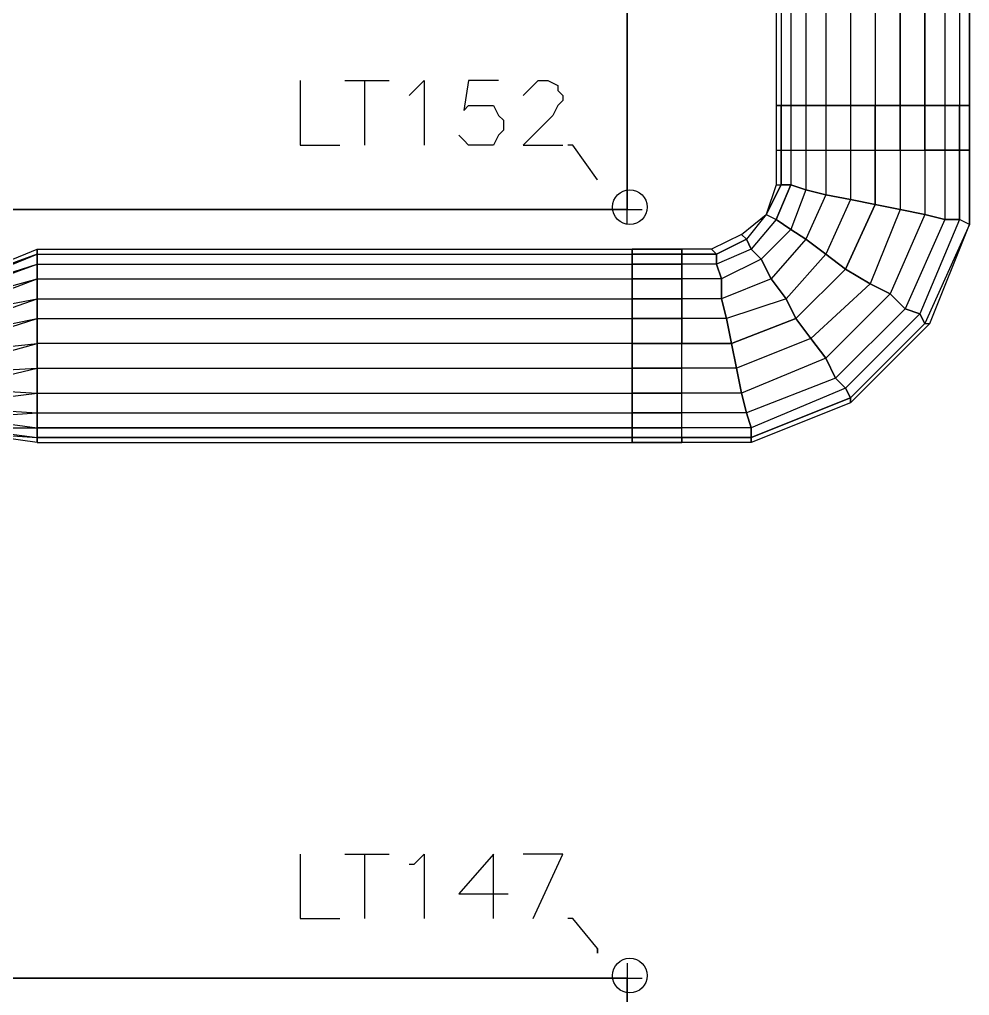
# Model space of a CAD drawing. Header units: metres. Extents: x 114 to 218, y 8 to 180.
# Drawn here: x 142.631 to 145.578, y 99.661 to 102.688 of the extents above; entities that cross this region are included whole.
import ezdxf

# ---------------------------------------------------------------- set-up
doc = ezdxf.new("R2010")
doc.units = ezdxf.units.M
doc.header["$MEASUREMENT"] = 0
for name, color, linetype in [('E-LIGHT', 7, 'Continuous'), ('E-LIGHT-CLRANCE', 7, 'Continuous'), ('E-TFP-LIGHT', 7, 'Continuous'), ('M-SA2S-Flex', 7, 'Continuous'), ('M-SA2S-Round', 7, 'Continuous')]:
    doc.layers.add(name, color=color, linetype=linetype)

msp = doc.modelspace()

# ---------------------------------------------------------------- linework, layer by layer
at = {"layer": 'E-LIGHT', "color": 5, "true_color": 0x0000ff}
for points in [[(139.7173, 102.0987), (139.7173, 104.5137), (144.5164, 104.5137), (144.5164, 102.0987), (144.5164, 104.5137), (139.7173, 104.5137), (139.7173, 102.0987)], [(144.5164, 102.0987), (139.7173, 102.0987), (144.5164, 102.0987)], [(144.5164, 102.0987), (144.5164, 102.0987)], [(144.5164, 102.0987), (144.5164, 102.0987)], [(139.7173, 97.2996), (139.7173, 99.7146), (144.5164, 99.7146), (144.5164, 97.2996), (144.5164, 99.7146), (139.7173, 99.7146), (139.7173, 97.2996)], [(144.5164, 99.7146), (144.5164, 99.7146)], [(144.5164, 99.7146), (144.5164, 99.7146)]]:
    msp.add_lwpolyline(points, dxfattribs=at)
at = {"layer": 'E-LIGHT-CLRANCE', "color": 150, "true_color": 0x007fff}
for points in [[(139.7173, 102.0987), (139.7173, 104.5137), (144.5164, 104.5137), (144.5164, 102.0987), (144.5164, 104.5137), (139.7173, 104.5137), (139.7173, 102.0987)], [(144.5164, 102.0987), (139.7173, 102.0987), (144.5164, 102.0987)], [(144.5164, 102.0987), (144.5164, 102.0987)], [(144.5164, 102.0987), (144.5164, 102.0987)], [(139.7173, 97.2996), (139.7173, 99.7146), (144.5164, 99.7146), (144.5164, 97.2996), (144.5164, 99.7146), (139.7173, 99.7146), (139.7173, 97.2996)], [(144.5164, 99.7146), (144.5164, 99.7146)], [(144.5164, 99.7146), (144.5164, 99.7146)]]:
    msp.add_lwpolyline(points, dxfattribs=at)
at = {"layer": 'E-TFP-LIGHT', "color": 5, "true_color": 0x0000ff}
for points in [[(143.5012, 102.4987), (143.5012, 102.2987), (143.6243, 102.2987)], [(143.6396, 102.4987), (143.7781, 102.4987)], [(143.7012, 102.4987), (143.7012, 102.2987)], [(143.8396, 102.4525), (143.855, 102.4679), (143.8858, 102.4987), (143.8858, 102.2987)], [(144.1165, 102.4987), (144.0242, 102.4987), (144.0088, 102.4064), (144.0242, 102.4218), (144.0396, 102.4218), (144.0703, 102.4218), (144.1011, 102.4218), (144.1165, 102.391), (144.1319, 102.3756), (144.1319, 102.3448), (144.1165, 102.3295), (144.1011, 102.2987), (144.0703, 102.2987), (144.0396, 102.2987), (144.0242, 102.2987), (144.0088, 102.3141), (143.9934, 102.3295)], [(144.1934, 102.4525), (144.2088, 102.4679), (144.2242, 102.4833), (144.2395, 102.4987), (144.2703, 102.4987), (144.3011, 102.4833), (144.3011, 102.4679), (144.3164, 102.4525), (144.3164, 102.4371), (144.3011, 102.4218), (144.2857, 102.391), (144.1934, 102.2987), (144.3164, 102.2987)], [(144.4241, 102.191), (144.3472, 102.2987), (144.3318, 102.2987)], [(144.4241, 102.191), (144.4241, 102.191), (144.4241, 102.191), (144.4241, 102.191)], [(144.5164, 102.1449), (144.5164, 102.0987), (144.5625, 102.0987)], [(144.5164, 102.0526), (144.5164, 102.0987), (144.4703, 102.0987)], [(144.5164, 102.0987), (144.5164, 102.0987)], [(144.5164, 102.0987), (144.5164, 102.0987)], [(144.5625, 102.0987), (144.5625, 102.0987)], [(143.5012, 100.0991), (143.5012, 99.8992), (143.6243, 99.8992)], [(143.6396, 100.0991), (143.7781, 100.0991)], [(143.7012, 100.0991), (143.7012, 99.8992)], [(143.8396, 100.0684), (143.855, 100.0684), (143.8858, 100.0991), (143.8858, 99.8992)], [(144.1011, 99.8992), (144.1011, 100.0991), (143.9934, 99.9761), (144.1472, 99.9761)], [(144.2242, 99.8992), (144.3164, 100.0991), (144.1934, 100.0991)], [(144.4241, 99.8069), (144.3472, 99.8992), (144.3318, 99.8992)], [(144.4241, 99.8069), (144.4241, 99.7915), (144.4241, 99.7915), (144.4241, 99.8069), (144.4241, 99.8069)], [(144.5164, 99.7607), (144.5164, 99.7146), (144.5625, 99.7146)], [(144.5164, 99.6684), (144.5164, 99.7146), (144.4703, 99.7146)], [(144.5164, 99.7146), (144.5164, 99.7146)], [(144.5164, 99.7146), (144.5164, 99.7146)], [(144.5625, 99.7146), (144.5625, 99.7146)]]:
    msp.add_lwpolyline(points, dxfattribs=at)
for centre in [(144.5241, 102.1064), (144.5241, 99.7223)]:
    msp.add_circle(centre, 0.0538, dxfattribs=at)
at = {"layer": 'M-SA2S-Flex', "color": 5, "true_color": 0x0000ff}
for points in [[(142.3476, 101.8219), (142.686, 101.9603), (142.3476, 101.8373), (142.686, 101.9757)], [(142.686, 101.7603), (142.686, 101.8219), (142.686, 101.8834), (142.686, 101.9295), (142.686, 101.9603), (142.686, 101.9757), (142.686, 101.9603), (142.686, 101.9295), (142.686, 101.8834), (142.686, 101.8219), (142.686, 101.7603), (142.686, 101.6834), (142.686, 101.6065), (142.686, 101.5296), (142.686, 101.4681), (142.686, 101.422), (142.686, 101.3912), (142.686, 101.3758), (142.686, 101.3912), (142.686, 101.422), (142.686, 101.4681), (142.686, 101.5296), (142.686, 101.6065), (142.686, 101.6834), (142.686, 101.7603)], [(142.686, 101.9757), (142.686, 101.9757)], [(142.686, 101.9603), (142.686, 101.9603)], [(142.686, 101.9603), (142.686, 101.9603)], [(142.3476, 101.8219), (142.686, 101.9295)], [(142.3476, 101.8065), (142.686, 101.9295)], [(142.686, 101.9295), (142.686, 101.9295)], [(142.686, 101.9295), (142.686, 101.9295)], [(142.3476, 101.7911), (142.686, 101.8834)], [(142.363, 101.7603), (142.686, 101.8834)], [(142.686, 101.8834), (142.686, 101.8834)], [(142.686, 101.8834), (142.686, 101.8834)], [(142.363, 101.7603), (142.686, 101.8219)], [(142.3783, 101.7142), (142.686, 101.8219)], [(142.686, 101.8219), (142.686, 101.8219)], [(142.686, 101.8219), (142.686, 101.8219)], [(142.3783, 101.6988), (142.686, 101.7603)], [(142.3937, 101.6681), (142.686, 101.7603)], [(142.686, 101.7603), (142.686, 101.7603)], [(142.686, 101.7603), (142.686, 101.7603)], [(142.3937, 101.6527), (142.686, 101.6834)], [(142.4091, 101.6065), (142.686, 101.6834)], [(142.686, 101.6834), (142.686, 101.6834)], [(142.686, 101.6834), (142.686, 101.6834)], [(142.4091, 101.5911), (142.686, 101.6065)], [(142.4245, 101.545), (142.686, 101.6065)], [(142.686, 101.6065), (142.686, 101.6065)], [(142.686, 101.6065), (142.686, 101.6065)], [(142.4245, 101.545), (142.686, 101.5296)], [(142.4399, 101.4989), (142.686, 101.5296)], [(142.686, 101.5296), (142.686, 101.5296)], [(142.686, 101.5296), (142.686, 101.5296)], [(142.4399, 101.4835), (142.686, 101.4681)], [(142.4552, 101.4527), (142.686, 101.4681)], [(142.4552, 101.4527), (142.686, 101.422)], [(142.686, 101.4681), (142.686, 101.4681)], [(142.686, 101.4681), (142.686, 101.4681)], [(142.4552, 101.422), (142.686, 101.3912)], [(142.4552, 101.422), (142.686, 101.422)], [(142.686, 101.422), (142.686, 101.422)], [(142.686, 101.422), (142.686, 101.422)], [(142.686, 101.3758), (142.4706, 101.4066), (142.686, 101.3912)], [(142.686, 101.3912), (142.686, 101.3912)], [(142.686, 101.3912), (142.686, 101.3912)], [(142.686, 101.3758), (142.686, 101.3758)]]:
    msp.add_lwpolyline(points, dxfattribs=at)
at = {"layer": 'M-SA2S-Round', "color": 5, "true_color": 0x0000ff}
for points in [[(144.9779, 108.236), (144.9932, 108.236), (144.9932, 102.2833)], [(144.9932, 108.236), (144.9779, 108.236), (144.9779, 102.2833), (144.9932, 102.2833)], [(144.9932, 108.236), (145.024, 108.236), (145.024, 102.2833)], [(145.024, 108.236), (144.9932, 108.236), (144.9932, 102.2833), (145.024, 102.2833)], [(145.024, 108.236), (145.0701, 108.236), (145.0701, 102.2833)], [(145.0701, 108.236), (145.024, 108.236), (145.024, 102.2833), (145.0701, 102.2833)], [(145.0701, 108.236), (145.1317, 108.236), (145.1317, 102.2833)], [(145.1317, 108.236), (145.0701, 108.236), (145.0701, 102.2833), (145.1317, 102.2833)], [(145.1317, 108.236), (145.2086, 108.236), (145.2086, 102.2833)], [(145.2086, 108.236), (145.1317, 108.236), (145.1317, 102.2833), (145.2086, 102.2833)], [(145.2086, 108.236), (145.2855, 108.236), (145.2855, 102.2833)], [(145.2855, 108.236), (145.2086, 108.236), (145.2086, 102.2833), (145.2855, 102.2833)], [(145.3624, 108.236), (145.2855, 108.236), (145.2855, 102.2833), (145.3624, 102.2833)], [(145.3624, 102.2833), (145.3624, 108.236), (145.4393, 108.236), (145.4393, 102.2833)], [(145.4393, 108.236), (145.3624, 108.236), (145.3624, 102.2833), (145.4393, 102.2833), (145.4393, 108.236)], [(145.4393, 108.236), (145.5008, 108.236), (145.5008, 102.2833)], [(145.5008, 108.236), (145.5008, 102.2833), (145.4393, 102.2833)], [(145.5008, 108.236), (145.547, 108.236), (145.547, 102.2833)], [(145.547, 108.236), (145.547, 102.2833)], [(145.5777, 108.236), (145.5777, 102.2833), (145.5777, 108.236), (145.5777, 102.2833)], [(144.9779, 102.1757), (144.9932, 102.1757), (144.9932, 102.4218), (144.9779, 102.4218), (144.9779, 102.1757), (144.9932, 102.1757)], [(144.9779, 102.4218), (144.9932, 102.4218)], [(144.9779, 102.4218), (144.9779, 102.4218)], [(145.024, 102.4218), (144.9932, 102.4218), (144.9932, 102.1757), (145.024, 102.1757)], [(144.9932, 102.4218), (145.024, 102.4218), (145.024, 102.1757), (144.9932, 102.1757)], [(144.9932, 102.4218), (144.9932, 102.4218)], [(144.9932, 102.4218), (144.9932, 102.4218)], [(145.0701, 102.4218), (145.024, 102.4218), (145.024, 102.1757), (145.0701, 102.1603)], [(145.024, 102.4218), (145.0701, 102.4218), (145.0701, 102.1603), (145.024, 102.1757)], [(145.024, 102.4218), (145.024, 102.4218)], [(145.024, 102.4218), (145.024, 102.4218)], [(145.1317, 102.4218), (145.0701, 102.4218), (145.0701, 102.1603), (145.1317, 102.1449)], [(145.0701, 102.4218), (145.1317, 102.4218), (145.1317, 102.1449), (145.0701, 102.1603)], [(145.0701, 102.4218), (145.0701, 102.4218)], [(145.0701, 102.4218), (145.0701, 102.4218)], [(145.2086, 102.4218), (145.1317, 102.4218), (145.1317, 102.1449), (145.2086, 102.1295)], [(145.1317, 102.4218), (145.2086, 102.4218), (145.2086, 102.1295), (145.1317, 102.1449)], [(145.1317, 102.4218), (145.1317, 102.4218)], [(145.1317, 102.4218), (145.1317, 102.4218)], [(145.2855, 102.4218), (145.2086, 102.4218), (145.2086, 102.1295), (145.2855, 102.1141)], [(145.2086, 102.4218), (145.2855, 102.4218)], [(145.2086, 102.4218), (145.2086, 102.4218)], [(145.2086, 102.4218), (145.2086, 102.4218)], [(145.3624, 102.4218), (145.3624, 102.0987), (145.2855, 102.1141), (145.2855, 102.4218), (145.3624, 102.4218)], [(145.3624, 102.4218), (145.2855, 102.4218), (145.2855, 102.1141), (145.3624, 102.0987)], [(145.2855, 102.4218), (145.2855, 102.4218)], [(145.2855, 102.4218), (145.2855, 102.4218)], [(145.3624, 102.4218), (145.4393, 102.4218), (145.4393, 102.0834), (145.3624, 102.0987)], [(145.4393, 102.4218), (145.3624, 102.4218), (145.3624, 102.0987), (145.4393, 102.0834)], [(145.3624, 102.4218), (145.3624, 102.4218)], [(145.3624, 102.4218), (145.3624, 102.4218)], [(145.4393, 102.4218), (145.5008, 102.4218), (145.5008, 102.068), (145.4393, 102.0834)], [(145.5008, 102.4218), (145.4393, 102.4218), (145.4393, 102.0834), (145.5008, 102.068)], [(145.4393, 102.4218), (145.4393, 102.4218)], [(145.4393, 102.4218), (145.4393, 102.4218)], [(145.5008, 102.4218), (145.547, 102.4218), (145.547, 102.068), (145.5008, 102.068)], [(145.547, 102.4218), (145.5008, 102.4218), (145.5008, 102.068), (145.547, 102.068)], [(145.5008, 102.4218), (145.5008, 102.4218)], [(145.5008, 102.4218), (145.5008, 102.4218)], [(145.5777, 102.4218), (145.5777, 102.0526), (145.547, 102.068)], [(145.5777, 102.0526), (145.547, 102.068), (145.547, 102.4218), (145.5777, 102.4218), (145.5777, 102.0526), (145.5777, 102.4218), (145.5777, 102.4218), (145.547, 102.4218)], [(145.547, 102.4218), (145.547, 102.4218)], [(145.547, 102.4218), (145.547, 102.4218)], [(145.5777, 102.4218), (145.5777, 102.4218)], [(145.5777, 102.4218), (145.5777, 102.4218)], [(145.5777, 102.4218), (145.5777, 102.4218)], [(144.9779, 102.2833), (144.9932, 102.2833), (145.024, 102.2833), (145.0701, 102.2833), (145.1317, 102.2833), (145.2086, 102.2833), (145.2855, 102.2833), (145.3624, 102.2833), (145.4393, 102.2833), (145.5008, 102.2833), (145.547, 102.2833), (145.5777, 102.2833), (145.547, 102.2833), (145.5008, 102.2833)], [(144.9779, 102.2833), (144.9779, 102.2833)], [(144.9932, 102.2833), (144.9932, 102.2833)], [(144.9932, 102.2833), (144.9932, 102.2833)], [(145.024, 102.2833), (145.024, 102.2833)], [(145.024, 102.2833), (145.024, 102.2833)], [(145.0701, 102.2833), (145.0701, 102.2833)], [(145.0701, 102.2833), (145.0701, 102.2833)], [(145.1317, 102.2833), (145.1317, 102.2833)], [(145.1317, 102.2833), (145.1317, 102.2833)], [(145.2086, 102.2833), (145.2086, 102.2833)], [(145.2086, 102.2833), (145.2086, 102.2833)], [(145.2855, 102.2833), (145.2855, 102.2833)], [(145.2855, 102.2833), (145.2855, 102.2833)], [(145.3624, 102.2833), (145.3624, 102.2833)], [(145.3624, 102.2833), (145.3624, 102.2833)], [(145.4393, 102.2833), (145.4393, 102.2833)], [(145.4393, 102.2833), (145.4393, 102.2833)], [(145.5008, 102.2833), (145.5008, 102.2833)], [(145.5008, 102.2833), (145.5008, 102.2833)], [(145.547, 102.2833), (145.547, 102.2833)], [(145.547, 102.2833), (145.547, 102.2833)], [(145.5777, 102.2833), (145.5777, 102.2833)], [(144.9779, 102.1757), (144.9471, 102.0834), (144.9932, 102.1757), (144.9471, 102.0834), (144.9779, 102.068)], [(144.9471, 102.0834), (144.9471, 102.0834), (144.9779, 102.068), (145.024, 102.1757)], [(145.024, 102.1757), (144.9779, 102.068), (145.024, 102.0372)], [(144.9779, 102.1757), (144.9779, 102.1757)], [(145.0701, 102.1603), (145.024, 102.0372), (144.9779, 102.068)], [(144.9932, 102.1757), (144.9932, 102.1757)], [(144.9932, 102.1757), (144.9932, 102.1757)], [(145.024, 102.1757), (145.024, 102.1757)], [(145.024, 102.1757), (145.024, 102.1757)], [(145.0701, 102.1603), (145.024, 102.0372), (145.0701, 102.0065)], [(145.0701, 102.1603), (145.0701, 102.1603)], [(145.0701, 102.1603), (145.0701, 102.1603)], [(145.1317, 102.1449), (145.0701, 102.0065), (145.024, 102.0372)], [(145.1317, 102.1449), (145.0701, 102.0065), (145.1317, 101.9603)], [(145.2086, 102.1295), (145.1317, 101.9603), (145.0701, 102.0065)], [(145.1317, 102.1449), (145.1317, 102.1449)], [(145.1317, 102.1449), (145.1317, 102.1449)], [(145.2086, 102.1295), (145.1317, 101.9603), (145.1932, 101.9142)], [(145.2855, 102.1141), (145.2086, 102.1295)], [(145.2086, 102.1295), (145.2086, 102.1295)], [(145.2086, 102.1295), (145.2086, 102.1295)], [(145.3624, 102.0987), (145.2701, 101.868), (145.1932, 101.9142), (145.2855, 102.1141)], [(145.2855, 102.1141), (145.1932, 101.9142), (145.2701, 101.868)], [(145.3624, 102.0987), (145.2701, 101.868), (145.3316, 101.8373)], [(145.2855, 102.1141), (145.2855, 102.1141)], [(145.2855, 102.1141), (145.2855, 102.1141)], [(145.3624, 102.0987), (145.3624, 102.0987)], [(145.3624, 102.0987), (145.3624, 102.0987)], [(144.9471, 102.0834), (144.8856, 102.0065), (144.8702, 102.0218), (144.9471, 102.0834), (144.8856, 102.0065), (144.901, 101.9757)], [(144.9779, 102.068), (144.901, 101.9757), (144.8856, 102.0065), (144.8702, 102.0218)], [(144.9779, 102.068), (144.901, 101.9757), (144.9317, 101.9449)], [(144.9471, 102.0834), (144.9471, 102.0834)], [(144.9779, 102.068), (144.9779, 102.068)], [(144.9779, 102.068), (144.9779, 102.068)], [(145.4393, 102.0834), (145.3316, 101.8373), (145.2701, 101.868)], [(145.4393, 102.0834), (145.3316, 101.8373), (145.3778, 101.7911)], [(145.5008, 102.068), (145.3778, 101.7911), (145.3316, 101.8373)], [(145.547, 102.068), (145.4239, 101.7757), (145.3778, 101.7911)], [(145.5008, 102.068), (145.3778, 101.7911), (145.4239, 101.7757)], [(145.547, 102.068), (145.4239, 101.7757), (145.4393, 101.745), (145.4547, 101.745)], [(145.4393, 102.0834), (145.4393, 102.0834)], [(145.4393, 102.0834), (145.4393, 102.0834)], [(145.5008, 102.068), (145.5008, 102.068)], [(145.5008, 102.068), (145.5008, 102.068)], [(145.547, 102.068), (145.547, 102.068)], [(145.547, 102.068), (145.547, 102.068)], [(145.024, 102.0372), (144.9317, 101.9449), (144.901, 101.9757)], [(145.024, 102.0372), (144.9317, 101.9449), (144.9625, 101.8834)], [(145.024, 102.0372), (145.024, 102.0372)], [(145.024, 102.0372), (145.024, 102.0372)], [(145.5777, 102.0526), (145.4393, 101.745), (145.4547, 101.745), (145.5777, 102.0526), (145.4393, 101.745), (145.4239, 101.7757)], [(145.5777, 102.0526), (145.5777, 102.0526)], [(145.5777, 102.0526), (145.5777, 102.0526)], [(145.5777, 102.0526), (145.5777, 102.0526)], [(144.8702, 102.0218), (144.7779, 101.9757), (144.7933, 101.9603), (144.8856, 102.0065), (144.7933, 101.9603), (144.7933, 101.9295)], [(144.8702, 102.0218), (144.8702, 102.0218)], [(144.8856, 102.0065), (144.8856, 102.0065)], [(144.8856, 102.0065), (144.8856, 102.0065)], [(145.0701, 102.0065), (144.9625, 101.8834), (144.9317, 101.9449)], [(145.0701, 102.0065), (144.9625, 101.8834), (145.0086, 101.8219)], [(145.0701, 102.0065), (145.0701, 102.0065)], [(145.0701, 102.0065), (145.0701, 102.0065)], [(144.6856, 101.6834), (142.686, 101.6834), (142.686, 101.7603), (142.686, 101.8219), (142.686, 101.8834), (142.686, 101.9295), (142.686, 101.9603), (142.686, 101.9757), (142.686, 101.9603), (142.686, 101.9295), (142.686, 101.8834), (142.686, 101.8219), (142.686, 101.7603), (142.686, 101.6834), (142.686, 101.6065), (142.686, 101.5296), (142.686, 101.4681), (142.686, 101.422)], [(142.686, 101.9757), (144.6856, 101.9757)], [(142.686, 101.9757), (142.686, 101.9757)], [(144.7779, 101.9757), (144.5318, 101.9757), (144.5318, 101.9603), (144.7933, 101.9603), (144.5318, 101.9603), (144.5318, 101.9295)], [(144.7933, 101.9295), (144.5318, 101.9295), (144.5318, 101.9603), (144.5318, 101.9757)], [(144.5318, 101.9757), (144.5318, 101.9757)], [(144.6856, 101.3912), (144.6856, 101.422), (144.6856, 101.4681), (144.6856, 101.5296), (144.6856, 101.6065), (144.6856, 101.6834), (144.6856, 101.7603), (144.6856, 101.8219), (144.6856, 101.8834), (144.6856, 101.9295), (144.6856, 101.9603), (144.6856, 101.9757), (144.6856, 101.9603), (144.6856, 101.9295), (144.6856, 101.8834), (144.6856, 101.8219), (144.6856, 101.7603), (144.6856, 101.6834)], [(144.6856, 101.9757), (144.6856, 101.9757)], [(144.901, 101.9757), (144.7933, 101.9295), (144.7933, 101.9603), (144.7779, 101.9757)], [(144.7779, 101.9757), (144.7779, 101.9757)], [(144.901, 101.9757), (144.7933, 101.9295), (144.8087, 101.8834)], [(144.901, 101.9757), (144.901, 101.9757)], [(144.901, 101.9757), (144.901, 101.9757)], [(142.686, 101.9603), (144.6856, 101.9603)], [(142.686, 101.9603), (144.6856, 101.9603)], [(142.686, 101.9603), (142.686, 101.9603)], [(142.686, 101.9603), (142.686, 101.9603)], [(144.5318, 101.9603), (144.5318, 101.9603)], [(144.5318, 101.9603), (144.5318, 101.9603)], [(144.6856, 101.9603), (144.6856, 101.9603)], [(144.6856, 101.9603), (144.6856, 101.9603)], [(144.7933, 101.9603), (144.7933, 101.9603)], [(144.7933, 101.9603), (144.7933, 101.9603)], [(144.9317, 101.9449), (144.8087, 101.8834), (144.7933, 101.9295)], [(144.9317, 101.9449), (144.8087, 101.8834), (144.8087, 101.8219)], [(144.9317, 101.9449), (144.9317, 101.9449)], [(144.9317, 101.9449), (144.9317, 101.9449)], [(145.1317, 101.9603), (145.0086, 101.8219), (144.9625, 101.8834)], [(145.1317, 101.9603), (145.0086, 101.8219), (145.0394, 101.7603)], [(145.2701, 101.868), (145.0855, 101.6988), (145.0394, 101.7603), (145.1932, 101.9142), (145.1317, 101.9603)], [(145.1317, 101.9603), (145.1317, 101.9603)], [(145.1317, 101.9603), (145.1317, 101.9603)], [(142.686, 101.9295), (144.6856, 101.9295)], [(142.686, 101.9295), (144.6856, 101.9295)], [(142.686, 101.9295), (142.686, 101.9295)], [(142.686, 101.9295), (142.686, 101.9295)], [(144.7933, 101.9295), (144.5318, 101.9295), (144.5318, 101.8834)], [(144.8087, 101.8834), (144.5318, 101.8834), (144.5318, 101.9295)], [(144.5318, 101.9295), (144.5318, 101.9295)], [(144.5318, 101.9295), (144.5318, 101.9295)], [(144.6856, 101.9295), (144.6856, 101.9295)], [(144.6856, 101.9295), (144.6856, 101.9295)], [(144.7933, 101.9295), (144.7933, 101.9295)], [(144.7933, 101.9295), (144.7933, 101.9295)], [(145.1932, 101.9142), (145.0394, 101.7603), (145.0855, 101.6988)], [(145.1932, 101.9142), (145.1932, 101.9142)], [(145.1932, 101.9142), (145.1932, 101.9142)], [(142.686, 101.8834), (144.6856, 101.8834)], [(142.686, 101.8834), (144.6856, 101.8834)], [(142.686, 101.8834), (142.686, 101.8834)], [(142.686, 101.8834), (142.686, 101.8834)], [(144.8087, 101.8834), (144.5318, 101.8834), (144.5318, 101.8219)], [(144.8087, 101.8219), (144.5318, 101.8219), (144.5318, 101.8834)], [(144.5318, 101.8834), (144.5318, 101.8834)], [(144.5318, 101.8834), (144.5318, 101.8834)], [(144.6856, 101.8834), (144.6856, 101.8834)], [(144.6856, 101.8834), (144.6856, 101.8834)], [(144.9625, 101.8834), (144.8087, 101.8219), (144.8241, 101.7603)], [(144.9625, 101.8834), (144.8087, 101.8219), (144.8087, 101.8834)], [(144.8087, 101.8834), (144.8087, 101.8834)], [(144.8087, 101.8834), (144.8087, 101.8834)], [(144.9625, 101.8834), (144.9625, 101.8834)], [(144.9625, 101.8834), (144.9625, 101.8834)], [(145.2701, 101.868), (145.0855, 101.6988), (145.1317, 101.6373)], [(145.2701, 101.868), (145.2701, 101.868)], [(145.2701, 101.868), (145.2701, 101.868)], [(142.686, 101.8219), (144.6856, 101.8219)], [(142.686, 101.8219), (144.6856, 101.8219)], [(142.686, 101.8219), (142.686, 101.8219)], [(142.686, 101.8219), (142.686, 101.8219)], [(144.8087, 101.8219), (144.5318, 101.8219), (144.5318, 101.7603)], [(144.8241, 101.7603), (144.5318, 101.7603), (144.5318, 101.8219)], [(144.5318, 101.8219), (144.5318, 101.8219)], [(144.5318, 101.8219), (144.5318, 101.8219)], [(144.6856, 101.8219), (144.6856, 101.8219)], [(144.6856, 101.8219), (144.6856, 101.8219)], [(145.0086, 101.8219), (144.8241, 101.7603), (144.8087, 101.8219)], [(144.8087, 101.8219), (144.8087, 101.8219)], [(144.8087, 101.8219), (144.8087, 101.8219)], [(145.0086, 101.8219), (144.8241, 101.7603), (144.8394, 101.6834)], [(145.0855, 101.6988), (144.8548, 101.6065), (144.8394, 101.6834), (145.0394, 101.7603), (145.0086, 101.8219)], [(145.0086, 101.8219), (145.0086, 101.8219)], [(145.0086, 101.8219), (145.0086, 101.8219)], [(145.3316, 101.8373), (145.1317, 101.6373), (145.0855, 101.6988)], [(145.3316, 101.8373), (145.1317, 101.6373), (145.1624, 101.5758)], [(145.3316, 101.8373), (145.3316, 101.8373)], [(145.3316, 101.8373), (145.3316, 101.8373)], [(145.3778, 101.7911), (145.1624, 101.5758), (145.1317, 101.6373)], [(145.3778, 101.7911), (145.1624, 101.5758), (145.1932, 101.545)], [(145.3778, 101.7911), (145.3778, 101.7911)], [(145.3778, 101.7911), (145.3778, 101.7911)], [(142.686, 101.7603), (144.6856, 101.7603)], [(142.686, 101.7603), (144.6856, 101.7603)], [(142.686, 101.7603), (142.686, 101.7603)], [(142.686, 101.7603), (142.686, 101.7603)], [(144.8548, 101.6065), (144.5318, 101.6065), (144.5318, 101.6834), (144.8394, 101.6834), (144.8241, 101.7603)], [(144.8241, 101.7603), (144.5318, 101.7603), (144.5318, 101.6834)], [(144.5318, 101.6834), (144.5318, 101.7603)], [(144.5318, 101.7603), (144.5318, 101.7603)], [(144.5318, 101.7603), (144.5318, 101.7603)], [(144.6856, 101.7603), (144.6856, 101.7603)], [(144.6856, 101.7603), (144.6856, 101.7603)], [(144.8241, 101.7603), (144.8241, 101.7603)], [(144.8241, 101.7603), (144.8241, 101.7603)], [(145.0394, 101.7603), (144.8394, 101.6834), (144.8548, 101.6065)], [(145.0394, 101.7603), (145.0394, 101.7603)], [(145.0394, 101.7603), (145.0394, 101.7603)], [(145.4239, 101.7757), (145.1932, 101.545), (145.1624, 101.5758)], [(145.4239, 101.7757), (145.1932, 101.545), (145.2086, 101.5142), (145.2086, 101.4989)], [(145.4239, 101.7757), (145.4239, 101.7757)], [(145.4239, 101.7757), (145.4239, 101.7757)], [(145.4547, 101.745), (145.2086, 101.4989), (145.2086, 101.5142), (145.4393, 101.745), (145.2086, 101.5142), (145.1932, 101.545)], [(145.4393, 101.745), (145.4393, 101.745)], [(145.4393, 101.745), (145.4393, 101.745)], [(145.4547, 101.745), (145.4547, 101.745)], [(145.0855, 101.6988), (144.8548, 101.6065), (144.8702, 101.5296)], [(145.0855, 101.6988), (145.0855, 101.6988)], [(145.0855, 101.6988), (145.0855, 101.6988)], [(144.6856, 101.6065), (144.6856, 101.6834), (142.686, 101.6834), (142.686, 101.6065), (144.6856, 101.6065)], [(142.686, 101.6834), (142.686, 101.6834)], [(142.686, 101.6834), (142.686, 101.6834)], [(144.8394, 101.6834), (144.5318, 101.6834), (144.5318, 101.6065)], [(144.5318, 101.6834), (144.5318, 101.6834)], [(144.5318, 101.6834), (144.5318, 101.6834)], [(144.6856, 101.6834), (144.6856, 101.6834)], [(144.6856, 101.6834), (144.6856, 101.6834)], [(144.8394, 101.6834), (144.8394, 101.6834)], [(144.8394, 101.6834), (144.8394, 101.6834)], [(145.1317, 101.6373), (144.8702, 101.5296), (144.8548, 101.6065)], [(145.1317, 101.6373), (144.8702, 101.5296), (144.8856, 101.4681)], [(145.1317, 101.6373), (145.1317, 101.6373)], [(145.1317, 101.6373), (145.1317, 101.6373)], [(142.686, 101.6065), (144.6856, 101.6065)], [(142.686, 101.5296), (142.686, 101.4681), (144.6856, 101.4681), (144.6856, 101.5296), (144.6856, 101.6065)], [(142.686, 101.6065), (142.686, 101.5296), (144.6856, 101.5296)], [(142.686, 101.6065), (142.686, 101.6065)], [(142.686, 101.6065), (142.686, 101.6065)], [(144.8702, 101.5296), (144.5318, 101.5296), (144.5318, 101.6065)], [(144.8548, 101.6065), (144.5318, 101.6065), (144.5318, 101.5296)], [(144.5318, 101.6065), (144.5318, 101.6065)], [(144.5318, 101.6065), (144.5318, 101.6065)], [(144.6856, 101.6065), (144.6856, 101.6065)], [(144.6856, 101.6065), (144.6856, 101.6065)], [(144.8548, 101.6065), (144.8548, 101.6065)], [(144.8548, 101.6065), (144.8548, 101.6065)], [(145.1624, 101.5758), (144.8856, 101.4681), (144.8702, 101.5296)], [(145.1624, 101.5758), (144.8856, 101.4681), (144.901, 101.422)], [(145.1624, 101.5758), (145.1624, 101.5758)], [(145.1624, 101.5758), (145.1624, 101.5758)], [(145.1932, 101.545), (144.901, 101.422), (144.8856, 101.4681)], [(145.1932, 101.545), (144.901, 101.422), (144.901, 101.3912), (144.901, 101.3758)], [(145.1932, 101.545), (145.1932, 101.545)], [(145.1932, 101.545), (145.1932, 101.545)], [(142.686, 101.5296), (144.6856, 101.5296)], [(142.686, 101.5296), (142.686, 101.5296)], [(142.686, 101.5296), (142.686, 101.5296)], [(144.8856, 101.4681), (144.5318, 101.4681), (144.5318, 101.5296)], [(144.8702, 101.5296), (144.5318, 101.5296), (144.5318, 101.4681)], [(144.5318, 101.5296), (144.5318, 101.5296)], [(144.5318, 101.5296), (144.5318, 101.5296)], [(144.6856, 101.5296), (144.6856, 101.5296)], [(144.6856, 101.5296), (144.6856, 101.5296)], [(144.8702, 101.5296), (144.8702, 101.5296)], [(144.8702, 101.5296), (144.8702, 101.5296)], [(145.2086, 101.4989), (144.901, 101.3758), (144.901, 101.3912), (145.2086, 101.5142), (144.901, 101.3912), (144.901, 101.422)], [(145.2086, 101.5142), (145.2086, 101.5142)], [(145.2086, 101.5142), (145.2086, 101.5142)], [(145.2086, 101.4989), (145.2086, 101.4989)], [(142.686, 101.4681), (144.6856, 101.4681)], [(142.686, 101.422), (142.686, 101.3912), (144.6856, 101.3912), (144.6856, 101.422), (144.6856, 101.4681)], [(142.686, 101.4681), (142.686, 101.422), (144.6856, 101.422)], [(142.686, 101.4681), (142.686, 101.4681)], [(142.686, 101.4681), (142.686, 101.4681)], [(144.901, 101.422), (144.5318, 101.422), (144.5318, 101.4681)], [(144.8856, 101.4681), (144.5318, 101.4681), (144.5318, 101.422)], [(144.5318, 101.4681), (144.5318, 101.4681)], [(144.5318, 101.4681), (144.5318, 101.4681)], [(144.6856, 101.4681), (144.6856, 101.4681)], [(144.6856, 101.4681), (144.6856, 101.4681)], [(144.8856, 101.4681), (144.8856, 101.4681)], [(144.8856, 101.4681), (144.8856, 101.4681)], [(144.6856, 101.422), (142.686, 101.422)], [(142.686, 101.3912), (142.686, 101.422)], [(142.686, 101.422), (142.686, 101.422)], [(142.686, 101.422), (142.686, 101.422)], [(144.901, 101.3758), (144.5318, 101.3758), (144.5318, 101.3912), (144.901, 101.3912), (144.5318, 101.3912), (144.5318, 101.422)], [(144.901, 101.422), (144.5318, 101.422), (144.5318, 101.3912), (144.5318, 101.3758)], [(144.5318, 101.422), (144.5318, 101.422)], [(144.5318, 101.422), (144.5318, 101.422)], [(144.6856, 101.422), (144.6856, 101.422)], [(144.6856, 101.422), (144.6856, 101.422)], [(144.901, 101.422), (144.901, 101.422)], [(144.901, 101.422), (144.901, 101.422)], [(144.6856, 101.3912), (144.6856, 101.3758), (144.6856, 101.3912), (142.686, 101.3912), (142.686, 101.3758)], [(142.686, 101.3912), (142.686, 101.3758), (144.6856, 101.3758)], [(142.686, 101.3912), (142.686, 101.3912)], [(142.686, 101.3912), (142.686, 101.3912)], [(142.686, 101.3758), (142.686, 101.3758)], [(144.5318, 101.3912), (144.5318, 101.3912)], [(144.5318, 101.3912), (144.5318, 101.3912)], [(144.5318, 101.3758), (144.5318, 101.3758)], [(144.6856, 101.3912), (144.6856, 101.3912)], [(144.6856, 101.3912), (144.6856, 101.3912)], [(144.6856, 101.3758), (144.6856, 101.3758)], [(144.901, 101.3912), (144.901, 101.3912)], [(144.901, 101.3912), (144.901, 101.3912)], [(144.901, 101.3758), (144.901, 101.3758)]]:
    msp.add_lwpolyline(points, dxfattribs=at)

doc.saveas('drawing.dxf')
